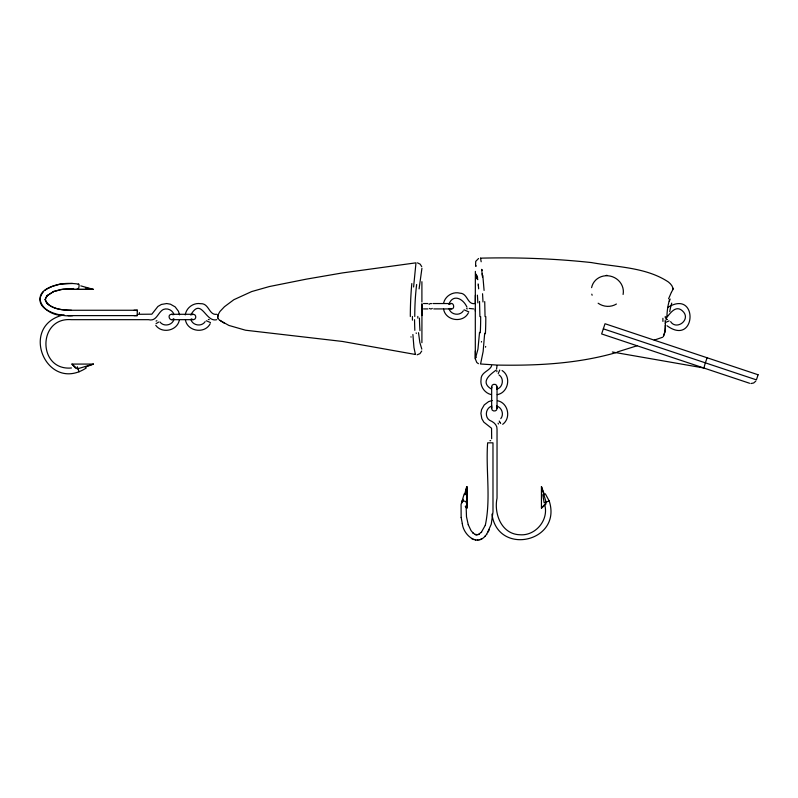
<?xml version="1.0" encoding="UTF-8"?>
<svg xmlns="http://www.w3.org/2000/svg" width="798" height="798" viewBox="0 0 798 798"><rect width="100%" height="100%" fill="white"/><g stroke="black" fill="none" stroke-linecap="round" stroke-linejoin="round"><path stroke-width="1.2" d="M137.246 310.851L137.246 310.282L137.246 315.609L68.169 315.619M465.274 506.331L466.77 508.117L466.77 486.61L464.526 494.68M491.658 438.72L491.548 428.247L483.827 422.152L481.822 418.661L480.915 413.364L481.553 409.653L484.256 404.905L488.635 401.613L492.216 400.506M663.397 336.327L665.053 331.858L665.323 324.846M421.933 305.834L421.933 306.352M421.933 305.574L421.933 306.622M421.933 305.684L421.942 305.075M475.309 303.659L475.369 271.4M475.359 311.15L475.309 308.836L475.309 358.861L476.785 362.491L478.421 363.679M421.903 342.701L421.952 308.218M475.309 303.539L475.369 295.25M475.369 350.911L475.309 358.861L477.952 349.135L479.538 332.307M665.352 327.31L665.332 328.247M421.903 315.589L421.962 308.896M421.933 305.425L421.942 304.846M421.942 304.716L421.962 303.549M497.044 365.634L496.565 369.025M475.319 308.457L475.319 304.317M665.233 317.534L665.253 316.467M465.264 494.68L466.77 486.61L466.77 508.117L465.643 506.102M466.182 507.957L466.491 516.785L468.256 524.745M665.332 328.537L665.313 329.115M491.658 365.703C489.902 370.98 480.755 372.117 481.054 379.499C479.917 386.112 484.516 393.045 491.059 394.551M217.944 316.118L217.924 316.996M484.685 333.245L483.139 351.499L480.765 363.06M665.293 329.394L665.243 330.212M413.593 286.991L415.987 262.831L342.541 272.906L306.203 279.17L269.375 286.542L251.669 291.569L233.854 299.709L224.447 306.721L219.909 311.529L217.914 315.08M419.09 288.876L421.933 268.268M665.223 330.472L663.497 336.177M491.658 386.89C491.488 383.399 497.204 383.409 497.034 386.89L497.034 408.406C497.204 411.888 491.488 411.898 491.658 408.406L491.658 386.89L491.877 387.948M497.034 386.89L496.805 387.988M491.658 408.406L491.877 407.349M475.618 264.786L475.718 261.375L478.571 258.502M185.266 314.921C186.203 307.809 193.515 302.442 200.577 303.689C209.106 303.031 208.956 315.619 216.747 314.292M496.795 371.738L497.024 370.831M462.281 502.74L463.239 499.289M443.668 302.931C445.254 295.948 453.015 291.29 459.927 293.175C467.738 293.215 467.299 305.065 474.9 303.539M485.314 525.264C491.049 498.351 485.643 470.152 487.638 442.83L492.974 442.83L492.994 511.897L491.259 524.196L486.72 534.261M707.078 357.753L705.382 362.851A5.396 0.529 -71.6 0 0 704.085 367.828M758.1 374.761L756.404 379.858L603.338 328.836M174.064 319.1C172.657 325.285 163.7 327.16 159.969 321.993M179.251 320.517C176.937 330.861 161.944 333.913 155.75 325.335M190.732 315.011C201.505 296.407 205.305 322.741 216.757 319.669M448.885 304.247C453.264 293.026 463.678 299.26 466.95 307.2M464.137 493.992L461.064 504.555L461.154 517.443M480.546 258.143L480.546 258.163C517.573 257.245 554.69 258.592 591.518 262.582C617.183 267.22 646.101 267.16 668.415 282.003C671.886 284.836 674.669 288.467 671.437 292.208M673.193 288.327L672.814 289.265A18.274 0.678 -60.8 0 1 673.482 288.487M668.564 298.831L671.268 292.557M476.027 357.185L475.788 357.793M478.092 534.61L481.603 532.136L481.224 532.505L485.314 525.244M480.406 363.978L497.024 365.075C536.954 365.803 577.423 363.748 615.996 352.646M499.748 370.033L498.231 373.564M489.393 529.453L488.137 532.027M421.713 351.06L419.977 353.634L417.105 354.821M210.183 323.729C204.817 334.232 187.36 331.509 185.425 319.888M468.336 312.976C462.96 323.479 445.513 320.756 443.578 309.125M500.805 418.621C504.256 414.361 501.792 407.269 496.476 406.002M496.057 370.162C489.862 374.711 480.117 381.963 491.009 388.855M486.73 534.241L485.034 536.236M49.316 287.599C28.828 296.437 46.653 316.078 61.945 315.12M205.146 321.634C201.685 327.03 192.577 325.604 190.872 319.459M463.289 310.881C459.838 316.277 450.73 314.851 449.025 308.696M755.756 381.175L753.681 382.98L750.928 383.529M541.443 508.117L546.251 502.74L541.443 486.61L541.443 508.117L545.952 504.087M449.254 304.507C454.192 300.028 455.798 311.38 449.813 308.447M485.433 535.847C476.456 546.76 463.149 534.151 462.301 523.488M43.142 292.038C30.254 309.275 60.828 317.434 72.827 315.639M667.687 307.479C698.669 288.327 696.464 347.18 666.998 325.734M502.7 424.317C511.289 418.122 508.236 403.14 497.892 400.815M173.575 318.871C169.814 322.422 166.652 314.382 171.66 314.292L193.176 314.292C196.667 314.123 196.657 319.838 193.176 319.669L171.66 319.669M44.638 290.582C54.194 283.34 67.142 282.432 78.643 284.128M665.851 318.691C670.17 313.255 676.395 303.38 683.796 312.317C690.17 320.557 676.205 330.352 670.619 321.634M158.702 322.043L156.059 323.629M80.788 285.874L93.466 289.395L71.95 289.395L73.635 288.457M191.68 314.751L193.176 314.292M64.069 314.791C17.835 325.075 46.364 394.022 86.264 367.968M478.95 534.281L479.468 534.022M481.902 538.77L479.698 539.747M51.341 286.681L60 284.188L72.399 283.44M48.927 287.769L51.68 286.522M669.133 320.916L667.387 321.674M496.825 389.195C502.969 387.489 504.406 378.392 498.999 374.93M666.629 321.993L665.901 322.302M156.059 321.065L156.927 320.726M491.957 406.082C485.783 407.698 484.276 416.795 489.603 420.307C493.433 421.873 497.443 424.805 497.034 429.474C497.044 452.356 497.034 475.239 497.034 498.122C493.753 513.942 501.613 534.321 520.007 534.76C535.229 536.027 548.525 520.515 544.934 505.663M85.396 367.08L93.466 364.078L71.95 364.078L75.65 368.207M654.22 340.138L662.799 337.185M491.937 514.131C497.713 556.635 562.42 541.852 549.224 500.994L544.136 502.74L542.79 494.68M637.093 345.763L617.153 352.018M93.466 364.078L77.326 368.885L71.95 364.078M497.254 394.641C508.316 392.776 511.598 376.536 502.112 370.541M666.52 319.649L667.427 319.429M478.142 534.6L475.209 534.461L475.758 534.73L473.074 533.064L473.483 533.463L471.059 530.64L468.246 524.725M476.775 534.86L477.354 534.77M477.453 540.146L478.042 540.066M71.95 289.395L93.466 289.395L85.396 287.898M71.451 367.988C37.436 371 37.426 316.866 71.391 319.669L148.488 319.669C156.697 321.843 157.745 312.317 163.361 309.464C167.53 307.729 172.747 310.242 173.984 314.592M606.251 275.39L607.168 275.38M473.723 308.916L469.194 308.437M134.014 315.639L137.246 315.629L137.246 314.801M423.539 303.539L427.928 303.539M432.955 303.539L451.319 303.539M423.539 308.916L427.928 308.916M433.753 308.916L451.319 308.916M134.014 310.252L137.246 310.262L69.665 310.262C61.007 309.913 53.187 308.976 46.982 303.3L47.361 303.679L45.217 299.4L45.296 299.978L45.596 297.883L47.361 295.32L45.277 299.559L45.795 301.604L47.94 304.238L47.561 303.858C53.795 309.185 62.603 310.223 71.391 310.252M138.084 314.292L151.829 314.183L157.924 306.452L161.415 304.447L166.702 303.539L170.423 304.188L175.171 306.891L178.453 311.27L179.56 314.851M489.952 440.676L490.68 440.676M193.176 319.669L191.261 318.871M171.66 314.292L173.166 314.751M475.967 534.73L476.546 534.81M475.139 539.987L475.758 540.086M612.365 352.008L703.676 367.958M466.481 308.666L467.389 308.896M208.328 319.429L209.236 319.649M417.484 262.861L420.147 264.138L421.733 266.632M758.07 374.751L605.034 323.739L601.632 333.943L749.581 383.259M468.835 311.888L464.027 309.824M210.482 322.562L206.293 320.766M219.889 320.397L228.866 325.424L245.545 330.222L342.402 341.444L415.449 354.482M473.024 539.318L473.573 539.578M471.409 538.52L471.927 538.78M218.951 319.669L224.408 323.28M499.209 421.035L499.877 422.142M500.047 422.411L500.665 423.449M545.333 493.802L549.224 500.994M421.813 349.135L419.868 342.601L418.501 332.686M498.092 423.149L498.441 424.007M541.443 486.61L544.445 494.68M415.389 354.312L413.953 347.509L412.895 334.482M77.326 366.771L79.072 371.848M496.805 407.319L497.034 408.406M462.301 523.508L461.154 517.433M475.867 265.993L475.728 265.315L475.937 266.352M480.566 258.233L481.174 261.764M477.513 277.335L477.613 278.173M482.201 269.784L482.271 270.412M477.703 279.021L477.773 279.659M482.81 275.41L484.087 290.432M478.321 285.115L478.66 288.836M479.528 301.445L479.917 316.626M484.725 301.594L485.054 316.597M665.293 323.699L665.313 324.168A23.152 0.519 88.3 0 1 665.243 321.913M665.253 321.764L665.233 320.188M421.952 308.527L421.933 306.502M665.332 325.355L665.352 326.821M421.952 308.128L421.933 307.27M412.436 320.158L412.416 316.467M417.833 318.143L417.823 316.437M466.77 486.61L466.77 508.117M421.903 281.704L421.903 302.033M139.391 312.587L139.391 313.315M78.204 284.457A2.693 0.758 -80.3 0 1 79.072 285.375A2.693 0.758 -80.3 0 1 78.304 288.936A2.693 0.758 -80.3 0 1 77.346 288.457M616.415 304.018A16.13 15.202 21 0 1 598.141 303.23M592.126 295.23A16.13 15.202 21 0 1 591.807 294.163M591.597 287.649A16.13 15.202 21 0 1 610.27 276.108A16.13 15.202 21 0 1 623.098 294.452M432.297 308.407A2.693 2.454 90 0 1 429.434 308.417M429.085 304.367A2.693 2.454 90 0 1 431.548 303.639M462.271 502.112A2.693 0.758 9.7 0 1 462.281 501.034A2.693 0.758 9.7 0 1 466.032 501.633A2.693 0.758 9.7 0 1 466.012 502.71M217.824 315.24A2.474 0.788 -79.9 0 1 217.854 315.639M218.153 315.13A2.574 0.808 -79.3 0 1 218.183 315.858M218.063 318.741A2.594 1.247 89.3 0 1 217.684 317.015M218.453 318.731A2.564 1.267 -86 0 1 218.323 318.332M410.322 316.527A82.184 18.025 -89.9 0 1 411.828 283.529M410.96 336.766A42.972 0.928 77.6 0 1 411.04 337.135M414.83 330.352A52.469 6.015 89.2 0 1 414.531 319.659M414.77 316.497A73.426 19.431 90 0 1 416.656 284.497M416.137 332.896A40.07 0.678 72.2 0 1 416.317 333.464M419.977 330.671A46.404 9.815 89.3 0 1 419.449 318.113M666.919 316.487A31.122 13.845 -88.2 0 1 669.452 300.118M669.313 301.295A26.474 4.698 -74.5 0 1 670.16 299.05M669.712 311.629A30.913 10.933 -82 0 1 671.716 303.11M662.948 321.434A28.269 10.145 -88.3 0 1 662.899 318.292M666.45 319.639A28.269 6.693 -88.8 0 1 666.46 317.395M485.792 316.557A90.204 24.509 -90 0 1 485.403 333.724M485.503 347.17A43.032 0.908 -75 0 1 485.683 346.492M481.643 269.355A30.972 0.888 84.3 0 1 482.331 275.28M482.172 273.654A45.885 2.713 86 0 1 482.531 277.155M482.541 293.744A91.84 17.835 89.2 0 1 482.98 301.963M480.665 316.587A81.027 22.623 -90 0 1 480.276 332.806M481.384 342.063A40.838 0.758 -72 0 1 481.553 341.494M476.336 274.233A26.514 1.127 83.6 0 1 476.965 278.881M476.915 275.579A40.329 3.421 86.1 0 1 477.294 278.781M478.132 283.918A70.842 9.815 87.9 0 1 478.271 285.305M477.394 295.16A83.032 16.758 89.1 0 1 477.842 302.881M46.992 295.729L46.603 296.118L53.745 291.44L46.982 295.719M53.316 291.619L63.281 289.125L72.119 288.816L60.917 289.484L53.406 291.599"/></g></svg>
